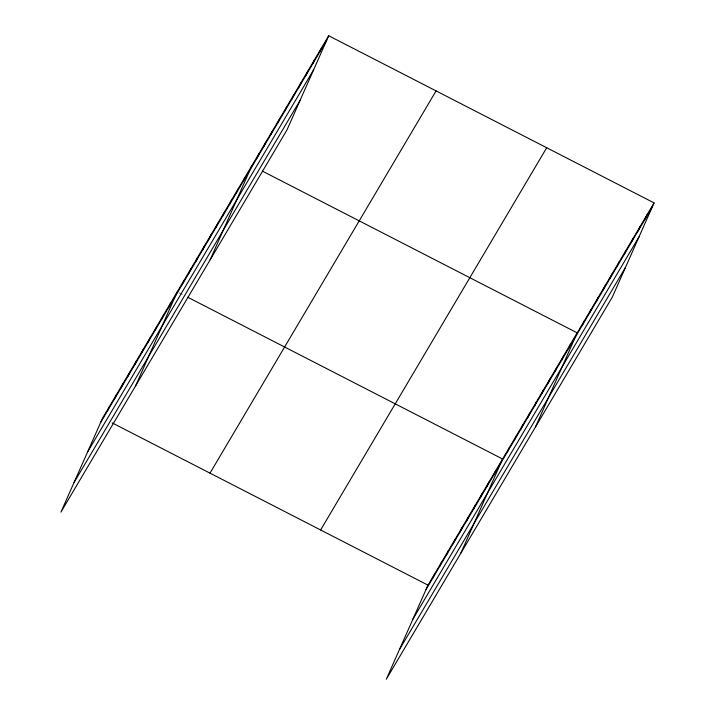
<?xml version="1.0" encoding="UTF-8"?>
<svg xmlns="http://www.w3.org/2000/svg" width="715" height="715" viewBox="0 0 715 715"><rect width="100%" height="100%" fill="white"/><g stroke="black" fill="none" stroke-linecap="round" stroke-linejoin="round"><path stroke-width="0.54" stroke-dasharray="3.58 2.68" d="M179.161 292.837L184.917 295.796"/><path stroke-width="1.07" d="M107.491 410.893L109.422 406.522M114.266 399.426L116.205 395.055M121.05 387.959L122.989 383.589M127.833 376.492L129.773 372.122M134.617 365.025L136.556 360.655M141.4 353.559L143.331 349.188M148.184 342.092L150.114 337.721M154.958 330.625L156.898 326.255M161.742 319.158L163.681 314.788M168.526 307.691L170.465 303.321M135.546 385.957L177.249 291.854M182.093 284.758L184.032 280.387M188.876 273.291L190.807 268.92M195.66 261.824L197.59 257.454M202.434 250.357L204.374 245.987M209.218 238.881L211.157 234.52M216.002 227.415L217.941 223.053M222.785 215.948L224.725 211.577M229.569 204.481L231.508 200.111M236.352 193.014L238.283 188.644M243.136 181.547L245.066 177.177M210.147 259.822L251.85 165.71M256.899 158.265L258.839 153.895M263.889 146.45L265.828 142.079M270.878 134.635L272.817 130.264M277.867 122.819L279.797 118.458M284.856 111.004L286.786 106.642M291.845 99.197L293.776 94.827M298.825 87.382L300.765 83.011M305.814 75.567L307.754 71.196M312.804 63.751L314.743 59.381M319.793 51.936L321.732 47.565M328.712 35.75L287.01 129.862L60.936 512.101L102.638 417.989L328.712 35.75L654.064 202.899L612.362 297.011L386.288 679.25L427.99 585.138L654.064 202.899M432.834 578.042L434.774 573.671M439.618 566.575L441.548 562.204M446.401 555.108L448.332 550.738M453.176 543.641L455.115 539.271M459.959 532.175L461.899 527.804M466.743 520.708L468.683 516.337M473.527 509.241L475.466 504.87M480.31 497.774L482.241 493.404M487.094 486.307L489.024 481.937M493.877 474.84L495.808 470.47M460.889 553.106L502.591 459.003L187.795 297.27M507.435 451.907L509.375 447.536M514.219 440.44L516.159 436.07M521.003 428.973L522.942 424.603M527.786 417.506L529.717 413.136M534.57 406.031L536.5 401.669M541.353 394.564L543.284 390.202M548.128 383.097L550.067 378.727M554.912 371.63L556.851 367.26M561.695 360.163L563.635 355.793M568.479 348.697L570.418 344.326M535.49 426.971L577.193 332.859L262.396 171.126M582.251 325.414L584.182 321.044M589.231 313.599L591.171 309.229M596.221 301.784L598.16 297.413M603.21 289.968L605.149 285.607M610.199 278.153L612.138 273.791M617.188 266.346L619.127 261.976M624.177 254.531L626.108 250.161M631.166 242.716L633.097 238.345M638.146 230.9L640.086 226.53M645.136 219.085L647.075 214.715M100.708 422.359L326.782 40.12M87.579 451.978L313.653 69.73M74.065 482.491L300.139 100.243M210.004 473.151L436.079 90.912M320.624 529.985L546.698 147.737M426.051 589.509L652.125 207.27M412.93 619.127L639.004 236.88M399.408 649.64L625.482 267.392M112.228 422.914L427.99 585.138"/></g></svg>
